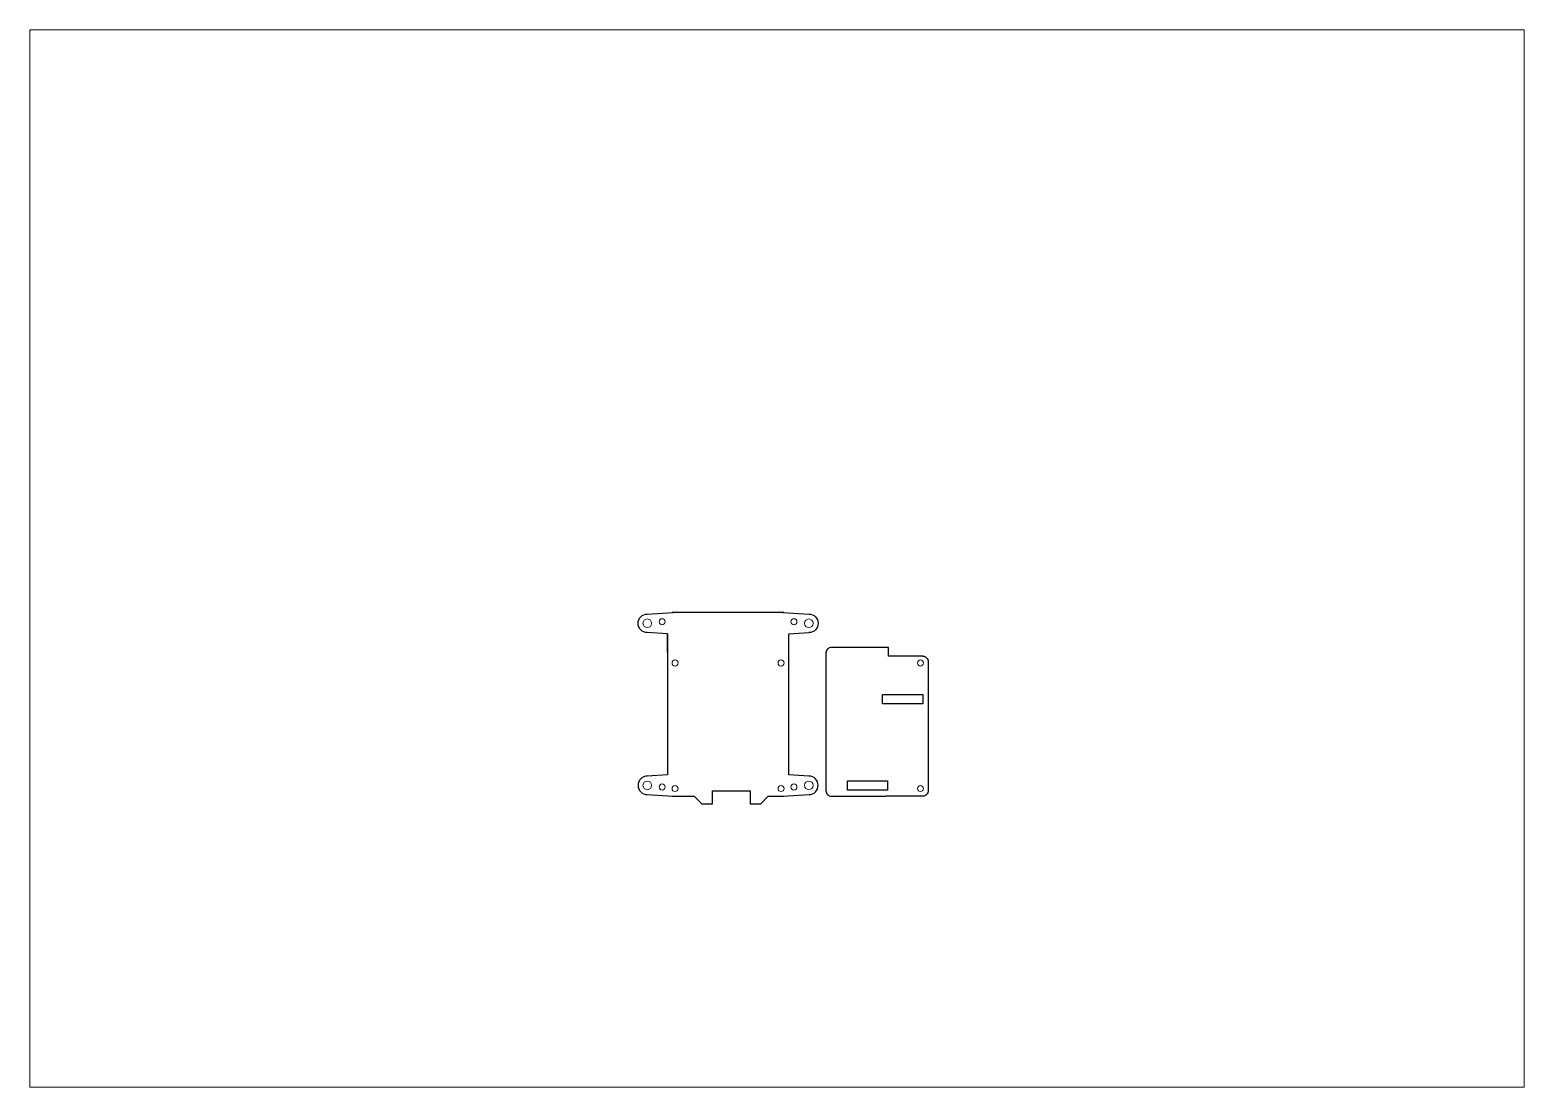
# Paper-space layout 'Layout1' of a CAD drawing. Header units: millimetres. Extents: x -20 to 277, y -8 to 203.
# The model-space entities are those that its viewports show. They can reach past a viewport. Long polylines and large blocks are cut down to what shows.
import ezdxf

# ---------------------------------------------------------------- set-up
doc = ezdxf.new("R2010")
doc.units = ezdxf.units.MM

msp = doc.modelspace()

# ---------------------------------------------------------------- linework, layer by layer
at = {"linetype": 'Continuous', "lineweight": 15}
for p, q in [((253.72, 127.32), (205.2, 127.32)), ((257.53, 108.78), (257.53, 117.41)), ((201.39, 100.78), (201.39, 89.22)), ((257.53, 89.22), (257.53, 100.78)), ((257.53, 52.27), (257.53, 61.59)), ((204.7, 42.36), (213.86, 42.36)), ((248.05, 42.36), (254.23, 42.36))]:
    msp.add_line(p, q, dxfattribs=at)
for p, q in [((203.93, 42.36), (213.86, 42.36)), ((213.86, 42.36), (217.31, 38.91)), ((222.29, 38.91), (222.29, 44.86)), ((222.29, 44.86), (239.62, 44.86)), ((239.62, 44.86), (239.62, 38.91)), ((244.6, 38.91), (248.05, 42.36)), ((248.05, 42.36), (254.99, 42.36)), ((217.31, 38.91), (222.29, 38.91)), ((239.62, 38.91), (244.6, 38.91))]:
    msp.add_line(p, q)
for points in [[(201.39, 117.41), (192.12, 117.99, -1), (192.12, 126.59), (203.93, 127.32)], [(255.3, 127.3, 0.031103), (254.99, 127.32), (203.93, 127.32, 0.031103), (203.62, 127.3, 0.031103)], [(254.99, 127.32), (266.81, 126.59, -1), (266.81, 117.99)], [(254.99, 42.36), (266.81, 43.1, 1), (266.81, 51.7), (257.53, 52.27), (257.53, 117.41), (266.81, 117.99)], [(201.39, 108.78), (201.39, 117.41), (201.39, 52.27), (192.12, 51.7, 1), (192.12, 43.1), (203.93, 42.36)], [(319.48, 107.13), (303.6, 107.13), (303.6, 111.13), (277.27, 111.13, 0.414214), (274.73, 108.59), (274.73, 44.9, 0.414214), (277.27, 42.36), (302.46, 42.36)], [(319.48, 107.13, -0.414214), (322.02, 104.59), (322.02, 89.35), (322.02, 85.03), (322.02, 44.9, -0.414214), (319.48, 42.36), (302.46, 42.36)]]:
    msp.add_lwpolyline(points, format="xyb")
for points in [[(319.52, 89.35), (319.52, 85.03), (300.93, 85.03), (300.93, 89.35)], [(303.23, 49.42), (303.23, 45.1), (284.65, 45.1), (284.65, 49.42)]]:
    msp.add_lwpolyline(points, close=True)
at = {"color": 7, "linetype": 'Continuous', "lineweight": 15}
for centre in [(198.98, 123.04), (259.94, 123.04), (198.98, 46.64), (259.94, 46.64)]:
    msp.add_circle(centre, 1.4, dxfattribs=at)
at = {"linetype": 'Continuous', "lineweight": 15}
for centre, radius in [((192.12, 122.29), 2), ((266.81, 122.29), 2), ((204.95, 103.96), 1.4), ((253.97, 103.96), 1.4), ((318.46, 103.96), 1.4), ((192.12, 47.4), 2), ((266.81, 47.4), 2), ((204.95, 45.92), 1.4), ((253.97, 45.92), 1.4), ((318.46, 45.92), 1.4)]:
    msp.add_circle(centre, radius, dxfattribs=at)
for centre, start, end in [((203.93, 44.9), 262.87408, 270), ((254.99, 44.9), 270, 277.12592)]:
    msp.add_arc(centre, 2.54, start, end)

psp = doc.layouts.get("Layout1")

# ---------------------------------------------------------------- viewports
at = {"layer": '0'}
psp.add_viewport(center=(128.5, 97.5), size=(297, 210.0072), view_center_point=(252.09, 152.26), view_height=488.6646, dxfattribs=at)

doc.saveas('drawing.dxf')
